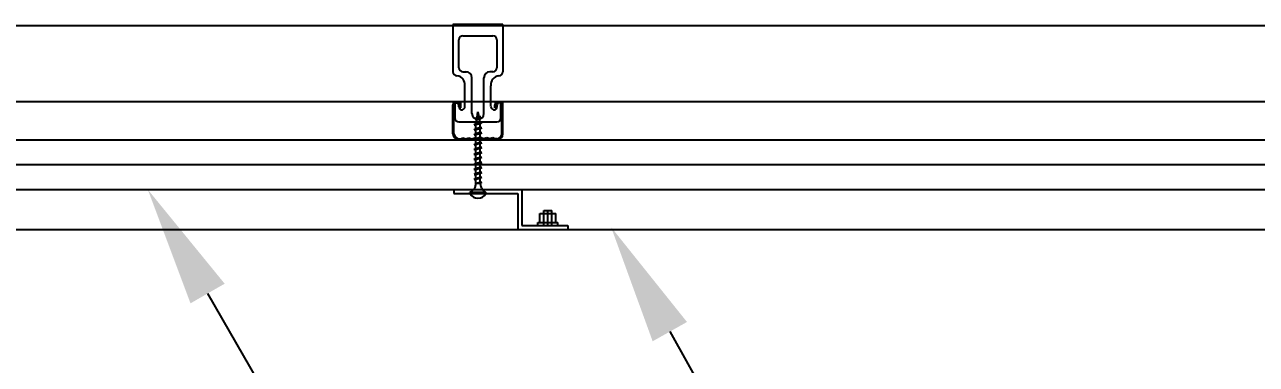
# Model space of a CAD drawing. Header units: millimetres. Extents: x -67913 to 128525, y -54442 to 63422.
# Drawn here: x -40149 to -39532, y -45578 to -45408 of the extents above; entities that cross this region are included whole.
import ezdxf
from ezdxf import colors
from ezdxf.entities.mleader import LeaderData, LeaderLine
from ezdxf.math import Vec2, Vec3

# ---------------------------------------------------------------- set-up
doc = ezdxf.new("R2010")
doc.units = ezdxf.units.MM
doc.header["$LTSCALE"] = 500
for name, color, linetype in [('190Moji5', 8, 'Continuous'), ('220Kabe9', 7, 'Continuous'), ('350Kigu', 4, 'Continuous'), ('寸法', 4, 'Continuous'), ('詳細5', 6, 'Continuous')]:
    doc.layers.add(name, color=color, linetype=linetype)
doc.styles.add('Annotative', font='simplex.shx', dxfattribs={"width": 0.7, "bigfont": 'extfont2.shx'})

msp = doc.modelspace()

# ---------------------------------------------------------------- linework, layer by layer
at = {"layer": '220Kabe9', "color": 6}
for p, q in [((-40464.9714, -45465.1659), (-37702.4714, -45465.1659)), ((-40464.9714, -45477.6659), (-37689.9714, -45477.6659))]:
    msp.add_line(p, q, dxfattribs=at)
at = {"layer": '220Kabe9'}
msp.add_line((-40464.9714, -45490.1659), (-37689.9714, -45490.1659), dxfattribs=at)
at = {"layer": '350Kigu'}
msp.add_line((-40444.9714, -45510.1659), (-37689.9714, -45510.1659), dxfattribs=at)
at = {"layer": '寸法'}
for p, q in [((-39933.9717, -45490.1662), (-39899.9717, -45490.1662)), ((-39933.9717, -45490.1662), (-39933.9717, -45492.1662)), ((-39933.9717, -45490.1662), (-39933.9717, -45492.1662)), ((-39933.9717, -45492.1662), (-39901.9717, -45492.1662)), ((-39901.9717, -45492.1662), (-39901.9717, -45510.1662)), ((-39899.9717, -45490.1662), (-39899.9717, -45508.1662)), ((-39890.9717, -45502.1662), (-39882.9717, -45502.1662)), ((-39890.9717, -45506.6662), (-39890.9717, -45502.1662)), ((-39888.9717, -45508.1662), (-39888.9717, -45500.602)), ((-39888.9717, -45500.602), (-39884.9717, -45500.602)), ((-39886.9717, -45508.1662), (-39886.9717, -45500.602)), ((-39884.9717, -45508.1662), (-39884.9717, -45500.602)), ((-39882.9717, -45506.6662), (-39882.9717, -45502.1662)), ((-39901.9717, -45510.1662), (-39876.9717, -45510.1662)), ((-39899.9717, -45508.1662), (-39876.9717, -45508.1662)), ((-39891.9717, -45506.6662), (-39881.9717, -45506.6662)), ((-39891.9717, -45508.1662), (-39891.9717, -45506.6662)), ((-39881.9717, -45508.1662), (-39881.9717, -45506.6662)), ((-39876.9717, -45508.1662), (-39876.9717, -45510.1662))]:
    msp.add_line(p, q, dxfattribs=at)
at = {"layer": '詳細5', "linetype": 'Continuous'}
for p, q in [((-37714.9714, -45408.1659), (-40464.9717, -45408.1659)), ((-39909.4717, -45407.5662), (-39934.4717, -45407.5662)), ((-39934.4717, -45407.5662), (-39934.4717, -45431.1662)), ((-39909.4717, -45407.5662), (-39909.4717, -45431.1662)), ((-39931.4717, -45429.1662), (-39931.4717, -45415.1662)), ((-39929.4717, -45413.1662), (-39914.4717, -45413.1662)), ((-39912.4717, -45415.1662), (-39912.4717, -45429.1662)), ((-39929.4717, -45431.1662), (-39927.6606, -45431.1662)), ((-39924.9717, -45452.0603), (-39924.9717, -45434.1662)), ((-39918.9717, -45452.0603), (-39918.9717, -45434.1662)), ((-39914.4717, -45431.1662), (-39915.9717, -45431.1662)), ((-39928.4717, -45448.6812), (-39928.4717, -45438.1662)), ((-39915.4717, -45448.5443), (-39915.4717, -45438.1662)), ((-37714.953, -45446.1659), (-40464.9717, -45446.1659)), ((-39934.4717, -45462.1662), (-39934.4717, -45447.6662)), ((-39933.9717, -45462.1662), (-39933.9717, -45447.6662)), ((-39933.4717, -45446.8002), (-39933.4717, -45454.2662)), ((-39932.9717, -45446.6662), (-39931.9717, -45446.6662)), ((-39931.3534, -45449.2576), (-39931.7431, -45447.3093)), ((-39930.9717, -45447.6662), (-39930.9717, -45449.1662)), ((-39930.9717, -45449.1662), (-39930.4717, -45449.1662)), ((-39930.4717, -45449.1662), (-39930.4717, -45447.6662)), ((-39913.4717, -45449.1662), (-39913.4717, -45447.6662)), ((-39912.9717, -45449.1662), (-39913.4717, -45449.1662)), ((-39912.9717, -45447.6662), (-39912.9717, -45449.1662)), ((-39912.59, -45449.2576), (-39912.2003, -45447.3093)), ((-39910.9717, -45446.6662), (-39911.9717, -45446.6662)), ((-39910.4717, -45454.2662), (-39910.4717, -45446.698)), ((-39909.9717, -45462.1662), (-39909.9717, -45447.6662)), ((-39909.4717, -45462.1662), (-39909.4717, -45447.6662)), ((-39931.4717, -45456.2662), (-39912.4717, -45456.2662)), ((-39931.4717, -45464.6662), (-39930.4717, -45464.6662)), ((-39931.4717, -45465.1662), (-39930.4717, -45465.1662)), ((-39930.4717, -45464.6662), (-39929.4717, -45464.1662)), ((-39930.4717, -45465.1662), (-39929.4717, -45464.6662)), ((-39929.4717, -45464.1662), (-39927.9717, -45464.6662)), ((-39929.4717, -45464.6662), (-39927.9717, -45465.1662)), ((-39927.9717, -45464.6662), (-39926.4717, -45464.1662)), ((-39927.9717, -45465.1662), (-39926.4717, -45464.6662)), ((-39926.4717, -45464.1662), (-39924.9717, -45464.6662)), ((-39926.4717, -45464.6662), (-39924.9717, -45465.1662)), ((-39924.9717, -45464.6662), (-39923.4717, -45464.1662)), ((-39924.9717, -45465.1662), (-39923.4717, -45464.6662)), ((-39923.4717, -45464.1662), (-39921.9717, -45464.6662)), ((-39923.4717, -45464.6662), (-39921.9717, -45465.1662)), ((-39920.4717, -45464.1662), (-39921.9717, -45464.6662)), ((-39920.4717, -45464.6662), (-39921.9717, -45465.1662)), ((-39918.9717, -45464.6662), (-39920.4717, -45464.1662)), ((-39918.9717, -45465.1662), (-39920.4717, -45464.6662)), ((-39917.4717, -45464.1662), (-39918.9717, -45464.6662)), ((-39917.4717, -45464.6662), (-39918.9717, -45465.1662)), ((-39915.9717, -45464.6662), (-39917.4717, -45464.1662)), ((-39915.9717, -45465.1662), (-39917.4717, -45464.6662)), ((-39914.4717, -45464.1662), (-39915.9717, -45464.6662)), ((-39914.4717, -45464.6662), (-39915.9717, -45465.1662)), ((-39913.4717, -45464.6662), (-39914.4717, -45464.1662)), ((-39913.4717, -45465.1662), (-39914.4717, -45464.6662)), ((-39912.4717, -45464.6662), (-39913.4717, -45464.6662)), ((-39912.4717, -45465.1662), (-39913.4717, -45465.1662))]:
    msp.add_line(p, q, dxfattribs=at)
at = {"layer": '詳細5'}
for p, q in [((-39920.6186, -45453.8102), (-39923.4489, -45454.555)), ((-39923.4489, -45454.555), (-39922.4496, -45454.0335)), ((-39922.5397, -45454.5742), (-39923.4489, -45454.555)), ((-39921.9717, -45451.1662), (-39922.9717, -45457.1662)), ((-39922.9717, -45457.1662), (-39922.5397, -45454.5742)), ((-39921.4514, -45454.2878), (-39922.5397, -45454.5742)), ((-39922.4496, -45454.0335), (-39921.9717, -45451.1662)), ((-39921.534, -45453.7925), (-39922.4496, -45454.0335)), ((-39921.9717, -45451.1662), (-39921.534, -45453.7925)), ((-39920.6186, -45453.8102), (-39921.534, -45453.7925)), ((-39921.4514, -45454.2878), (-39920.6186, -45453.8102)), ((-39921.4514, -45454.2878), (-39921.055, -45456.6665)), ((-39920.0717, -45456.6662), (-39923.8717, -45457.6662)), ((-39923.8717, -45457.6662), (-39922.9717, -45457.1662)), ((-39923.8717, -45457.6662), (-39922.9717, -45457.6879)), ((-39920.0717, -45459.1662), (-39923.8717, -45460.1662)), ((-39923.8717, -45460.1662), (-39922.9717, -45459.6709)), ((-39922.9717, -45460.1879), (-39923.8717, -45460.1662)), ((-39920.0717, -45461.6662), (-39923.8717, -45462.6662)), ((-39921.055, -45456.6665), (-39922.9717, -45457.1709)), ((-39920.9893, -45457.1662), (-39922.9717, -45457.6879)), ((-39922.9717, -45459.6709), (-39922.9717, -45457.6879)), ((-39921.4456, -45459.2693), (-39922.9717, -45459.6709)), ((-39920.9717, -45459.6616), (-39922.9717, -45460.1879)), ((-39922.9717, -45462.1709), (-39922.9717, -45460.1879)), ((-39920.9717, -45461.6446), (-39922.9717, -45462.1709)), ((-39920.1396, -45456.6841), (-39921.055, -45456.6665)), ((-39920.1396, -45456.6841), (-39920.9893, -45457.1662)), ((-39920.9717, -45457.1662), (-39920.9717, -45459.1446)), ((-39920.0717, -45459.1662), (-39920.9717, -45459.1446)), ((-39920.9717, -45459.6616), (-39920.0717, -45459.1662)), ((-39920.9717, -45459.6616), (-39920.9717, -45461.6446)), ((-39920.0717, -45461.6662), (-39920.9717, -45461.6446)), ((-39920.9717, -45462.1616), (-39920.0717, -45461.6662)), ((-39923.8717, -45462.6662), (-39922.9717, -45462.1709)), ((-39922.9717, -45462.6879), (-39923.8717, -45462.6662)), ((-39920.0717, -45464.1662), (-39923.8717, -45465.1662)), ((-39923.8717, -45465.1662), (-39922.9717, -45464.6709)), ((-39922.9717, -45465.1879), (-39923.8717, -45465.1662)), ((-39920.0717, -45466.6662), (-39923.8717, -45467.6662)), ((-39923.8717, -45467.6662), (-39922.9717, -45467.1709)), ((-39922.9717, -45467.6879), (-39923.8717, -45467.6662)), ((-39920.9717, -45462.1616), (-39922.9717, -45462.6879)), ((-39922.9717, -45464.6709), (-39922.9717, -45462.6879)), ((-39920.9717, -45464.1446), (-39922.9717, -45464.6709)), ((-39920.9717, -45464.6616), (-39922.9717, -45465.1879)), ((-39922.9717, -45467.1709), (-39922.9717, -45465.1879)), ((-39920.9717, -45466.6446), (-39922.9717, -45467.1709)), ((-39920.9717, -45467.1616), (-39922.9717, -45467.6879)), ((-39922.9717, -45469.6709), (-39922.9717, -45467.6879)), ((-39920.9717, -45462.1616), (-39920.9717, -45464.1446)), ((-39920.0717, -45464.1662), (-39920.9717, -45464.1446)), ((-39920.9717, -45464.6616), (-39920.0717, -45464.1662)), ((-39920.9717, -45464.6616), (-39920.9717, -45466.6446)), ((-39920.9717, -45464.6616), (-39920.9717, -45466.6446)), ((-39920.0717, -45466.6662), (-39920.9717, -45466.6446)), ((-39920.9717, -45467.1616), (-39920.0717, -45466.6662)), ((-39920.9717, -45467.1616), (-39920.9717, -45469.1446)), ((-39920.0717, -45469.1662), (-39923.8717, -45470.1662)), ((-39923.8717, -45470.1662), (-39922.9717, -45469.6709)), ((-39922.9717, -45470.1879), (-39923.8717, -45470.1662)), ((-39920.0717, -45471.6662), (-39923.8717, -45472.6662)), ((-39923.8717, -45472.6662), (-39922.9717, -45472.1709)), ((-39922.9717, -45472.6879), (-39923.8717, -45472.6662)), ((-39920.9717, -45469.1446), (-39922.9717, -45469.6709)), ((-39920.9717, -45469.6616), (-39922.9717, -45470.1879)), ((-39922.9717, -45472.1709), (-39922.9717, -45470.1879)), ((-39920.9717, -45471.6446), (-39922.9717, -45472.1709)), ((-39920.9717, -45472.1616), (-39922.9717, -45472.6879)), ((-39922.9717, -45474.6709), (-39922.9717, -45472.6879)), ((-39920.0717, -45469.1662), (-39920.9717, -45469.1446)), ((-39920.9717, -45469.6616), (-39920.0717, -45469.1662)), ((-39920.9717, -45469.6616), (-39920.9717, -45471.6446)), ((-39920.0717, -45471.6662), (-39920.9717, -45471.6446)), ((-39920.9717, -45472.1616), (-39920.0717, -45471.6662)), ((-39920.9717, -45472.1616), (-39920.9717, -45474.1446)), ((-39920.0717, -45474.1662), (-39923.8717, -45475.1662)), ((-39923.8717, -45475.1662), (-39922.9717, -45474.6709)), ((-39922.9717, -45475.1879), (-39923.8717, -45475.1662)), ((-39920.0717, -45476.6662), (-39923.8717, -45477.6662)), ((-39922.9717, -45477.1709), (-39923.8717, -45477.6662)), ((-39923.8717, -45477.6662), (-39922.9717, -45477.6879)), ((-39920.0717, -45479.1662), (-39923.8717, -45480.1662)), ((-39923.8717, -45480.1662), (-39922.9717, -45479.6709)), ((-39922.9717, -45480.1879), (-39923.8717, -45480.1662)), ((-39920.9717, -45474.1446), (-39922.9717, -45474.6709)), ((-39920.9717, -45474.6616), (-39922.9717, -45475.1879)), ((-39922.9717, -45477.1709), (-39922.9717, -45475.1879)), ((-39920.9717, -45476.6446), (-39922.9717, -45477.1709)), ((-39920.9717, -45477.1616), (-39922.9717, -45477.6879)), ((-39922.9717, -45479.6709), (-39922.9717, -45477.6879)), ((-39920.9717, -45479.1446), (-39922.9717, -45479.6709)), ((-39920.9717, -45479.6616), (-39922.9717, -45480.1879)), ((-39922.9717, -45482.1709), (-39922.9717, -45480.1879)), ((-39920.0717, -45474.1662), (-39920.9717, -45474.1446)), ((-39920.0717, -45474.1662), (-39920.9717, -45474.6616)), ((-39920.9717, -45474.6616), (-39920.9717, -45476.6446)), ((-39920.0717, -45476.6662), (-39920.9717, -45476.6446)), ((-39920.9717, -45477.1616), (-39920.0717, -45476.6662)), ((-39920.9717, -45477.1616), (-39920.9717, -45479.1446)), ((-39920.0717, -45479.1662), (-39920.9717, -45479.1446)), ((-39920.9717, -45479.6616), (-39920.0717, -45479.1662)), ((-39920.9717, -45479.6616), (-39920.9717, -45481.6446)), ((-39920.0717, -45481.6662), (-39923.8717, -45482.6662)), ((-39922.9717, -45482.1709), (-39923.8717, -45482.6662)), ((-39923.8717, -45482.6662), (-39922.9717, -45482.6879)), ((-39920.0717, -45484.1662), (-39923.8717, -45485.1662)), ((-39923.8717, -45485.1662), (-39922.9717, -45484.6709)), ((-39922.9717, -45485.1879), (-39923.8717, -45485.1662)), ((-39920.9717, -45481.6446), (-39922.9717, -45482.1709)), ((-39920.9717, -45482.1616), (-39922.9717, -45482.6879)), ((-39922.9717, -45484.6709), (-39922.9717, -45482.6879)), ((-39920.9717, -45484.1446), (-39922.9717, -45484.6709)), ((-39920.9717, -45484.6616), (-39922.9717, -45485.1879)), ((-39922.9717, -45487.1662), (-39922.9717, -45485.1879)), ((-39920.0717, -45481.6662), (-39920.9717, -45481.6446)), ((-39920.9717, -45482.1616), (-39920.0717, -45481.6662)), ((-39920.9717, -45482.1616), (-39920.9717, -45484.1446)), ((-39920.0717, -45484.1662), (-39920.9717, -45484.1446)), ((-39920.0717, -45484.1662), (-39920.9717, -45484.6616)), ((-39920.9717, -45484.6616), (-39920.9717, -45486.6446)), ((-39925.7442, -45491.4966), (-39925.9717, -45491.6662)), ((-39917.9717, -45491.6662), (-39925.9717, -45491.6662)), ((-39917.9717, -45491.6662), (-39925.9717, -45491.6662)), ((-39917.9717, -45491.6662), (-39925.9717, -45491.6662)), ((-39917.9717, -45491.6662), (-39925.9717, -45491.6662)), ((-39925.9717, -45492.1662), (-39925.9717, -45491.6662)), ((-39925.9717, -45492.1662), (-39925.9717, -45491.6662)), ((-39925.9717, -45492.1662), (-39925.9717, -45491.6662)), ((-39925.9717, -45492.1662), (-39925.9717, -45491.6662)), ((-39917.9717, -45492.1662), (-39925.9717, -45492.1662)), ((-39917.9717, -45492.1662), (-39925.9717, -45492.1662)), ((-39917.9717, -45492.1662), (-39925.9717, -45492.1662)), ((-39917.9717, -45492.1662), (-39925.9717, -45492.1662)), ((-39925.3566, -45491.2012), (-39925.7442, -45491.4966)), ((-39924.9819, -45490.8976), (-39925.3566, -45491.2012)), ((-39924.6284, -45490.5809), (-39924.9819, -45490.8976)), ((-39924.3042, -45490.2457), (-39924.6284, -45490.5809)), ((-39924.0175, -45489.8871), (-39924.3042, -45490.2457)), ((-39923.8717, -45489.6662), (-39924.0175, -45489.8871)), ((-39923.7539, -45489.4575), (-39923.8717, -45489.6662)), ((-39923.5796, -45489.0795), (-39923.7539, -45489.4575)), ((-39923.436, -45488.6822), (-39923.5796, -45489.0795)), ((-39923.3164, -45488.2699), (-39923.436, -45488.6822)), ((-39923.2142, -45487.8467), (-39923.3164, -45488.2699)), ((-39923.1226, -45487.4169), (-39923.2142, -45487.8467)), ((-39923.0717, -45487.1662), (-39923.1226, -45487.4169)), ((-39920.8717, -45487.1662), (-39923.0717, -45487.1662)), ((-39920.9717, -45486.6446), (-39922.9705, -45487.1706)), ((-39920.9717, -45486.6446), (-39922.0353, -45486.9245)), ((-39920.0717, -45486.6662), (-39921.9717, -45487.1662)), ((-39920.0717, -45486.6662), (-39921.9717, -45487.1662)), ((-39920.0717, -45486.6662), (-39920.9717, -45486.6446)), ((-39920.0717, -45486.6662), (-39920.9717, -45486.6446)), ((-39920.0717, -45486.6662), (-39920.9717, -45487.1616)), ((-39920.0717, -45486.6662), (-39920.9717, -45487.1616)), ((-39920.8717, -45487.1662), (-39920.8208, -45487.4169)), ((-39920.8208, -45487.4169), (-39920.7291, -45487.8467)), ((-39920.7291, -45487.8467), (-39920.6269, -45488.2699)), ((-39920.6269, -45488.2699), (-39920.5074, -45488.6822)), ((-39920.5074, -45488.6822), (-39920.3638, -45489.0795)), ((-39920.3638, -45489.0795), (-39920.1895, -45489.4575)), ((-39920.1895, -45489.4575), (-39920.0717, -45489.6662)), ((-39920.0717, -45489.6662), (-39919.9258, -45489.8871)), ((-39919.9258, -45489.8871), (-39919.6392, -45490.2457)), ((-39919.6392, -45490.2457), (-39919.315, -45490.5809)), ((-39919.315, -45490.5809), (-39918.9615, -45490.8976)), ((-39918.9615, -45490.8976), (-39918.5868, -45491.2012)), ((-39918.5868, -45491.2012), (-39918.1992, -45491.4966)), ((-39918.1992, -45491.4966), (-39917.9717, -45491.6662)), ((-39917.9717, -45492.1662), (-39917.9717, -45491.6662)), ((-39917.9717, -45492.1662), (-39917.9717, -45491.6662)), ((-39917.9717, -45492.1662), (-39917.9717, -45491.6662)), ((-39917.9717, -45492.1662), (-39917.9717, -45491.6662))]:
    msp.add_line(p, q, dxfattribs=at)
at = {"layer": '詳細5', "linetype": 'Continuous'}
for centre, radius, start, end in [((-39929.4717, -45415.1662), 2, 90, 180), ((-39914.4717, -45415.1662), 2, 0, 90), ((-39929.4717, -45429.1662), 2, 180, 270), ((-39914.4717, -45429.1662), 2, 270, 0), ((-39932.4717, -45431.1662), 2, 180, 270), ((-39933.0561, -45437.7338), 4.6048, 354.610939, 82.708678), ((-39927.9717, -45434.1662), 3, 0, 90), ((-39915.9717, -45434.1662), 3, 90, 180), ((-39910.8873, -45437.7338), 4.6048, 97.291322, 185.389061), ((-39911.4717, -45431.1662), 2, 270, 0), ((-39932.9717, -45447.6662), 1.5, 90, 180), ((-39932.9717, -45447.6662), 1, 90, 180), ((-39932.5275, -45447.4662), 0.8, 11.309932, 90), ((-39931.9717, -45447.6662), 1.5, 0, 90), ((-39931.9717, -45447.6662), 1, 0, 90), ((-39929.9717, -45448.6737), 1.5, 202.796073, 0.286477), ((-39913.9717, -45448.6737), 1.5, 179.713523, 337.203927), ((-39911.9717, -45447.6662), 1.5, 90, 180), ((-39911.9717, -45447.6662), 1, 90, 180), ((-39911.4158, -45447.4662), 0.8, 90, 168.690068), ((-39910.9717, -45447.6662), 1.5, 0, 90), ((-39910.9717, -45447.6662), 1, 0, 90), ((-39931.4717, -45454.2662), 2, 180, 270), ((-39921.9717, -45452.0603), 3, 180, 0), ((-39912.4717, -45454.2662), 2, 270, 0), ((-39931.4717, -45462.1662), 3, 180, 270), ((-39931.4717, -45462.1662), 2.5, 180, 270), ((-39912.4717, -45462.1662), 2.5, 270, 0), ((-39912.4717, -45462.1662), 3, 270, 0)]:
    msp.add_arc(centre, radius, start, end, dxfattribs=at)
at = {"layer": '詳細5'}
msp.add_arc((-39921.9717, -45489.9271), 4.5841, 209.2395245, 330.7604755, dxfattribs=at)

# ---------------------------------------------------------------- leaders
at = {"layer": '190Moji5'}
ml = msp.add_multileader_mtext('Standard', dxfattribs=at)
ml.set_content('天井:GB-Rt12.5 EP', color=256, style='Annotative')
ml.set_leader_properties()
ml.build(insert=Vec2(0, 0))
ml.multileader.update_dxf_attribs({"dogleg_length": 2, "arrow_head_size": 60})
ctx = ml.context
ctx.base_point, ctx.char_height, ctx.arrow_head_size, ctx.landing_gap_size, ctx.plane_origin = Vec3(-39621.9773, -46195.2639), 75, 60, 30, Vec3(-42830.294, -46388.3353)
notes = []
notes.append((ctx, [(0, (1, 1, 0), (-39681.9773, -46195.2639), (1, 0), 60, [(0, [(-40087.2017, -45490.1659)], 0, [])])]))
ctx.mtext.insert, ctx.mtext.rotation, ctx.mtext.width, ctx.mtext.defined_height, ctx.mtext.flow_direction = Vec3(-39591.9773, -46157.7639), -1.57079633, 1248.051581, 33.5254, 5
ml = msp.add_multileader_mtext('Standard', dxfattribs=at)
ml.set_content('吸音ルーバーZ金物＠400取付位置に野縁設置のこと', color=256, style='Annotative')
ml.set_leader_properties()
ml.build(insert=Vec2(0, 0))
ml.multileader.update_dxf_attribs({"dogleg_length": 2, "arrow_head_size": 60})
ctx = ml.context
ctx.base_point, ctx.char_height, ctx.arrow_head_size, ctx.landing_gap_size, ctx.plane_origin = Vec3(-39483.3013, -46064.2799), 75, 60, 30, Vec3(-42671.0053, -46287.964)
notes.append((ctx, [(0, (1, 1, 0), (-39543.3013, -46064.2799), (1, 0), 60, [(0, [(-39855.3317, -45508.9659)], 0, [])])]))
ctx.mtext.insert, ctx.mtext.rotation, ctx.mtext.width, ctx.mtext.defined_height, ctx.mtext.flow_direction = Vec3(-39453.3013, -46026.7799), -1.57079633, 1851.680502, 33.5254, 5
for ctx, leaders in notes:
    for number, flags, end, landing, length, lines in leaders:
        leader = LeaderData()
        leader.index, (leader.has_last_leader_line, leader.has_dogleg_vector, leader.attachment_direction) = number, flags
        leader.last_leader_point, leader.dogleg_vector, leader.dogleg_length = Vec3(end), Vec3(landing), length
        for number, points, colour, breaks in lines:
            line = LeaderLine()
            line.index, line.vertices, line.color, line.breaks = number, Vec3.list(points), colors.encode_raw_color(colour), breaks
            leader.lines.append(line)
        ctx.leaders.append(leader)

doc.saveas('drawing.dxf')
